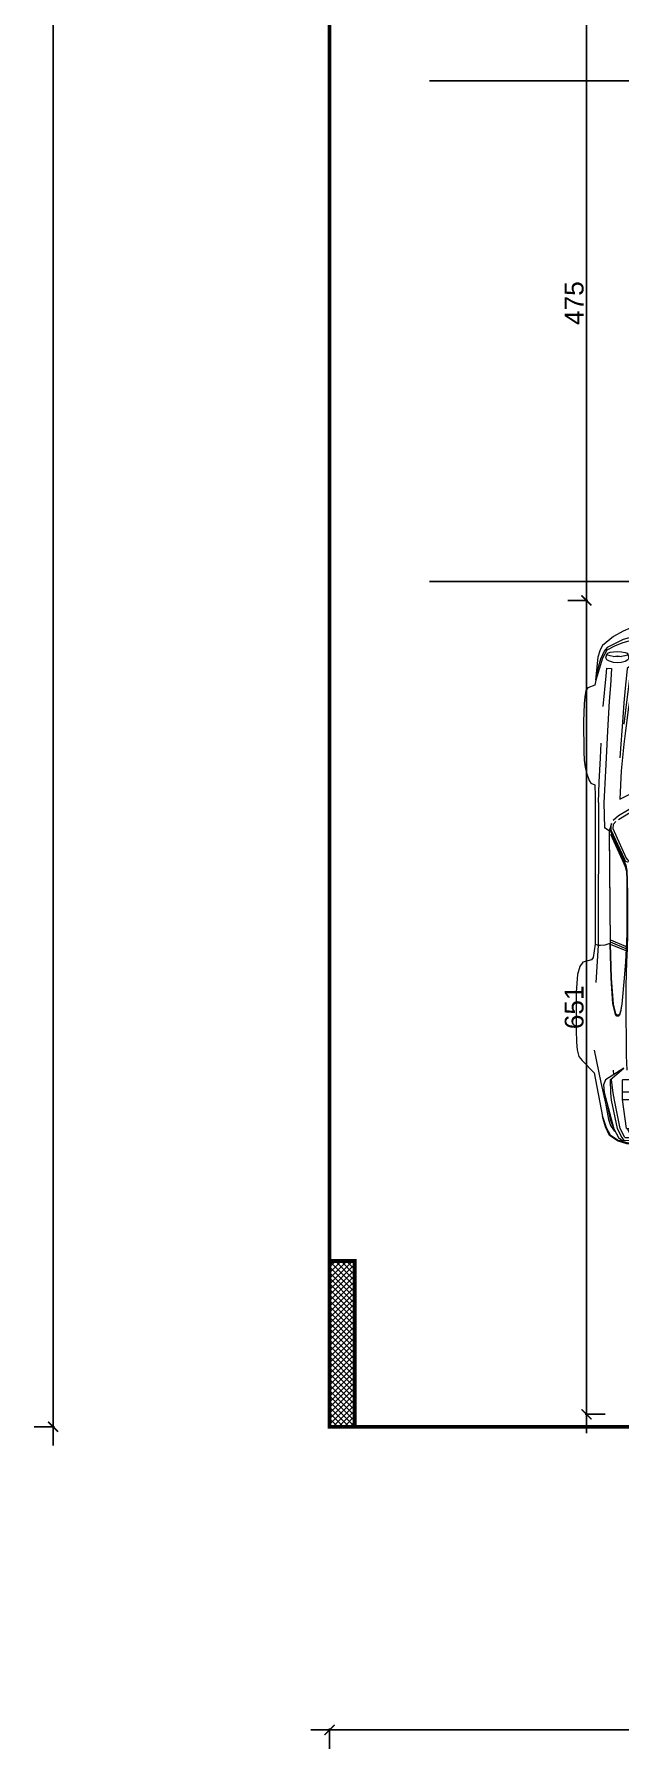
# Model space of a CAD drawing. Extents: x 250879 to 348495, y -51522 to -9360.
# Drawn here: x 316055 to 316523, y -44305 to -42935 of the extents above; entities that cross this region are included whole.
import ezdxf

# ---------------------------------------------------------------- set-up
doc = ezdxf.new("R2010")
doc.units = 0
doc.layers.get('0').update_dxf_attribs({"linetype": 'CONTINUOUS'})
doc.layers.get('DEFPOINTS').update_dxf_attribs({"color": 9, "linetype": 'CONTINUOUS'})
doc.layers.add('AXIS', color=1, linetype='CONTINUOUS')
doc.layers.add('WALL', color=7, linetype='CONTINUOUS')
doc.layers.add('FIGURES', color=153, linetype='CONTINUOUS', lineweight=0)
doc.styles.get("Standard").update_dxf_attribs({"font": 'sanss___.ttf', "height": 15})
doc.dimstyles.new('STANDARD$0', dxfattribs={"dimscale": 0, "dimtxt": 12, "dimasz": 8, "dimexe": 15, "dimexo": 0.0625, "dimgap": 2, "dimtad": 1, "dimdec": 0, "dimzin": 0, "dimdsep": 46, "dimtxsty": 'Standard', "dimblk1": 'ARCHTICK', "dimblk2": 'ARCHTICK', "dimsah": 1, "dimcen": 0.09, "dimdle": 15, "dimclrd": 3, "dimclre": 3, "dimclrt": 3, "dimazin": 0, "dimtfac": 1, "dimtdec": 0, "dimtofl": 0, "dimtmove": 1, "dimatfit": 3, "dimldrblk": 'ARCHTICK', "dimfxl": 1.045499999999997, "dimfxlon": 1, "dimtolj": 1, "dimtzin": 0, "dimarcsym": 0})

# ---------------------------------------------------------------- blocks, each defined once
blk = doc.blocks.new('XREF1$0$02PCAR09')
at = {"color": 0, "linetype": 'ByBlock'}
for p, q in [((-139.3891880423911, 33.77165775941323), (-143.264904074437, 30.04960447753655)), ((-138.1428124021297, 34.83022337169009), (-139.3891880423911, 33.77165775941323)), ((-136.0427548164836, 35.42780073345929), (-138.1428124021297, 34.83022337169009)), ((-133.5670771748684, 35.58146348362851), (-136.0427548164836, 35.42780073345929)), ((-129.8620975318994, 35.70097895598234), (-133.5670771748684, 35.58146348362851)), ((-117.8764030187002, 35.70097895598234), (-129.8620975318994, 35.70097895598234)), ((-112.3274703737005, 35.34243253892082), (-117.8764030187002, 35.70097895598234)), ((-109.8517927320853, 34.5911924269824), (-112.3274703737005, 35.34243253892082)), ((-108.4688279805623, 33.60092137033632), (-109.8517927320853, 34.5911924269824)), ((-107.7346615075316, 30.95450733964419), (-108.4688279805623, 33.60092137033632)), ((-48.84768091490459, 32.52528211915178), (-51.28921127870443, 31.75696836830567)), ((-47.0890961074124, 33.02041764747482), (-48.84768091490459, 32.52528211915178)), ((-44.85244941050485, 33.29359586999788), (-47.0890961074124, 33.02041764747482)), ((-42.25725629653579, 33.4472586201671), (-44.85244941050485, 33.29359586999788)), ((-32.74723942495178, 33.53262681470556), (-42.25725629653579, 33.4472586201671)), ((-27.18123314104443, 33.31066950890558), (-32.74723942495178, 33.53262681470556)), ((-24.96166008304456, 33.13993311982865), (-27.18123314104443, 33.31066950890558)), ((-22.98111796975238, 32.82554285593255), (-24.96166008304456, 33.13993311982865)), ((-22.12743602436781, 32.23503025772103), (-22.98111796975238, 32.82554285593255)), ((-157.0433306729439, 27.42026408575209), (-160.4922057322975, 26.22510936221371)), ((-160.2873220654052, 26.49828758473677), (-157.0433306729439, 27.42026408575209)), ((-143.264904074437, 30.04960447753655), (-157.0433306729439, 27.42026408575209)), ((-146.252790883283, 27.89832597516745), (-152.8090682238364, 26.42999302910601)), ((-147.0381782730368, 27.13001222432135), (-149.3943404422982, 26.87390764070598)), ((-145.4332562157138, 26.51536122364446), (-147.0381782730368, 27.13001222432135)), ((-136.160790045383, 30.06982751551053), (-146.252790883283, 27.89832597516745)), ((-103.175999919178, 28.82030247618276), (-114.7860743764081, 29.58861622702888)), ((-107.0004950345009, 30.42522453350576), (-107.7346615075316, 30.95450733964419)), ((-102.8003798632088, 29.75935261610579), (-107.0004950345009, 30.42522453350576)), ((-103.175999919178, 28.82030247618276), (-102.8003798632088, 29.75935261610579)), ((-58.20403503631938, 28.78615519836739), (-103.175999919178, 28.82030247618277)), ((-103.175999919178, 28.08613600315206), (-103.175999919178, 28.82030247618276)), ((-103.0564844468242, 26.70317125162907), (-103.175999919178, 28.08613600315206)), ((-56.22349292302719, 29.82764717173656), (-102.8003798632088, 29.75935261610579)), ((-58.32355050867321, 27.06171766869058), (-66.10912985058042, 26.89098127961367)), ((-48.19888263641232, 26.6348766959983), (-58.32355050867321, 27.06171766869058)), ((-58.20403503631938, 28.7690815594597), (-51.78434680702748, 28.54712425365972)), ((-52.63802875241204, 29.9471626440904), (-56.22349292302719, 29.82764717173656)), ((-52.15996686299668, 31.22538604060482), (-52.63802875241204, 29.9471626440904)), ((-51.28921127870443, 31.75696836830567), (-52.15996686299668, 31.22538604060482)), ((-51.78434680702748, 28.54712425365972), (-44.1524302152895, 28.13735691987513)), ((-44.1524302152895, 28.13735691987513), (-39.54254771021287, 27.93247325298283)), ((-28.02619871649039, 27.35217620931951), (-18.28586727013732, 26.4470666680137)), ((-21.22253316226019, 29.99838356081347), (-22.12743602436781, 32.23503025772103)), ((-19.65175838275259, 29.65691078265965), (-21.22253316226019, 29.99838356081347)), ((-12.48083004152228, 29.04225978198276), (-19.65175838275259, 29.77642625501349)), ((-12.78815554186073, 27.55685319701363), (-19.65175838275259, 29.65691078265965)), ((-13.04308359194108, 28.1808652507445), (-17.95794463294092, 29.54653034359681)), ((-10.58565307144118, 27.08833317646262), (-13.04308359194108, 28.1808652507445)), ((-10.26125698352244, 26.19096208439833), (-12.78815554186073, 27.55685319701363)), ((-10.1417415111686, 28.29101967004435), (-12.48083004152228, 29.04225978198276)), ((-9.425199770093965, 26.13236761146603), (-10.58565307144118, 27.08833317646262)), ((-8.775850398553306, 27.55685319701363), (-10.1417415111686, 28.29101967004435)), ((-5.941626339876557, 24.09090449875231), (-8.775850398553306, 27.55685319701363)), ((-165.5630764878818, 19.68590566056798), (-164.7947627370357, 22.48598244142934)), ((-164.4191426810665, 22.48598244142934), (-165.1874564319126, 19.68590566056798)), ((-164.7947627370357, 22.48598244142934), (-162.9849570128204, 25.21776466665994)), ((-163.5996080134973, 22.31524605235242), (-164.5898790701434, 21.20545952335249)), ((-162.8142206237435, 24.97873372195226), (-164.4191426810665, 22.48598244142934)), ((-160.8848994271744, 23.80065263732156), (-163.5996080134973, 22.31524605235242)), ((-160.7653839548205, 22.81038158067546), (-163.5996080134973, 21.32497499570633)), ((-163.5996080134973, 20.33470393906024), (-160.7653839548205, 21.82011052402938)), ((-162.9849570128204, 25.21776466665994), (-160.2873220654052, 26.49828758473677)), ((-160.4922057322975, 26.22510936221371), (-162.8142206237435, 24.97873372195226)), ((-161.4995504278513, 23.7323580816908), (-161.7379082183368, 23.33391197800627)), ((-159.7751128981744, 24.91043916632149), (-161.4995504278513, 23.7323580816908)), ((-149.3943404422982, 26.87390764070598), (-160.8848994271744, 23.80065263732156)), ((-151.8529444450057, 24.65433458270612), (-160.7653839548205, 22.81038158067546)), ((-160.7653839548205, 21.82011052402938), (-151.8529444450057, 23.66406352606003)), ((-159.7751128981744, 24.24456724892153), (-160.1662057515703, 23.99287382841922)), ((-157.9140862572361, 25.52509016699837), (-159.7751128981744, 24.91043916632149)), ((-157.9140862572361, 25.01288099976763), (-159.7751128981744, 24.24456724892153)), ((-152.8090682238364, 26.42999302910601), (-157.9140862572361, 25.52509016699837)), ((-153.8334865582979, 25.84948930624451), (-157.9140862572361, 25.01288099976763)), ((-153.4749401412364, 26.27633027893679), (-153.8334865582979, 25.84948930624451)), ((-149.513855914652, 24.91043916632149), (-151.8529444450057, 24.65433458270612)), ((-151.8529444450057, 23.66406352606003), (-149.513855914652, 24.03968358202923)), ((-145.4332562157138, 25.02995463867533), (-149.513855914652, 24.91043916632149)), ((-149.513855914652, 24.03968358202923), (-145.4332562157138, 24.53481911035228)), ((-141.7282765727448, 20.71032399502945), (-145.4332562157138, 26.51536122364446)), ((-145.4332562157138, 25.02995463867533), (-141.7282765727448, 20.72739763393714)), ((-145.4332562157138, 24.53481911035228), (-145.4332562157138, 25.02995463867533)), ((-142.3941484901448, 24.02260994312154), (-143.8454077972985, 23.95431538749078)), ((-125.4229514158997, 22.45183516361395), (-125.3717304991766, 22.96404433084469)), ((-125.0814786377459, 22.11036238546013), (-125.4229514158997, 22.45183516361395)), ((-125.3717304991766, 22.96404433084469), (-124.8595213319459, 23.3396643868139)), ((-125.1497731933766, 22.43476152470626), (-125.132699554469, 22.84452885849085)), ((-124.8936686097613, 22.11036238546013), (-125.1497731933766, 22.43476152470626)), ((-125.132699554469, 22.84452885849085), (-124.688784942869, 23.22014891446006)), ((-124.0058393865613, 21.73474232949092), (-125.0814786377459, 22.11036238546013)), ((-123.8351029974844, 21.73474232949092), (-124.8936686097613, 22.11036238546013)), ((-124.8595213319459, 23.3396643868139), (-121.5813826616692, 24.14319423246711)), ((-124.688784942869, 23.22014891446006), (-121.5984563005769, 24.00660512120558)), ((-121.6155299394846, 21.3761959124294), (-124.0058393865613, 21.73474232949092)), ((-121.6155299394846, 21.3761959124294), (-123.8351029974844, 21.73474232949092)), ((-121.5984563005769, 24.00660512120558), (-113.4372569027005, 24.57003520515939)), ((-121.5813826616692, 24.14319423246711), (-113.4372569027005, 24.68955067751323)), ((-113.4372569027005, 24.68955067751323), (-102.680864390855, 25.08117555539841)), ((-113.4372569027005, 24.57003520515939), (-102.680864390855, 24.96166008304457)), ((-104.9004374488549, 20.0273784387218), (-102.902821696655, 24.96166008304457)), ((-104.2174918925472, 19.99323116090642), (-102.1686552236243, 24.96166008304457)), ((-101.4515623895012, 24.96166008304457), (-103.4662517806088, 19.97615752199873)), ((-102.680864390855, 25.43972197245991), (-103.0564844468242, 26.70317125162907)), ((-67.0994009072265, 25.43972197245991), (-102.680864390855, 25.06410191649071)), ((-102.680864390855, 25.08117555539841), (-102.680864390855, 25.43972197245991)), ((-102.680864390855, 24.94458644413687), (-67.64575735227262, 25.32020650010608)), ((-102.680864390855, 25.06410191649071), (-102.680864390855, 24.94458644413687)), ((-77.44602608528737, 20.65910307830637), (-68.24333471404182, 24.8762918885061)), ((-67.38965276865726, 24.8933655274138), (-76.59234413990282, 20.65910307830637)), ((-76.16550316721053, 20.52251396704484), (-66.86036996251882, 24.77385005505996)), ((-66.39938171201115, 24.24456724892153), (-75.65329399997981, 20.0273784387218)), ((-66.41645535091885, 25.20069102775224), (-67.38965276865726, 24.8933655274138)), ((-67.0994009072265, 25.45679561136761), (-66.10912985058042, 26.89098127961367)), ((-67.0994009072265, 25.54216380590607), (-67.0994009072265, 25.54216380590606)), ((-64.81153329359587, 24.72262913833689), (-67.0994009072265, 25.45679561136761)), ((-66.86036996251882, 24.77385005505996), (-65.78473071133428, 24.80799733287535)), ((-65.13593243284201, 24.15919905438308), (-66.39938171201115, 24.24456724892153)), ((-65.78473071133428, 24.80799733287535), (-64.81153329359587, 24.72262913833689)), ((-64.12858773728823, 23.28844347009083), (-65.13593243284201, 24.15919905438308)), ((-62.40415020761141, 22.48598244142934), (-63.88955679258056, 24.21041997110615)), ((-60.21872442742693, 16.81753432407585), (-63.5993049311498, 22.48598244142934)), ((-58.97234878716549, 16.81753432407585), (-62.40415020761141, 22.48598244142934)), ((-57.12839578513483, 22.11036238546013), (-54.53320267116577, 16.80046068516816)), ((-48.19888263641232, 21.63230049604478), (-57.12839578513483, 22.11036238546013)), ((-44.1524302152895, 26.41291939019832), (-48.19888263641232, 26.6348766959983)), ((-39.78157865492054, 20.84691310629098), (-48.19888263641232, 21.63230049604478)), ((-35.59853712253621, 25.95193113969065), (-44.1524302152895, 26.41291939019832)), ((-39.78157865492054, 21.75181596839861), (-44.11828293747411, 22.11036238546013)), ((-35.59853712253621, 21.46156410696786), (-39.78157865492054, 21.75181596839861)), ((-26.32755119565986, 25.45679561136761), (-35.59853712253621, 25.95193113969065)), ((-21.41034319024481, 25.08117555539841), (-26.32755119565986, 25.45679561136761)), ((-16.03214693432206, 24.72262913833689), (-21.41034319024481, 25.08117555539841)), ((-18.28586727013732, 26.4470666680137), (-15.87848418415283, 26.19096208439833)), ((-15.87848418415283, 26.19096208439833), (-16.03214693432206, 24.72262913833689)), ((-14.22234121010679, 22.91282341412162), (-14.11989937666064, 24.14212541547539)), ((-14.11989937666064, 21.68352141276785), (-14.22234121010679, 22.91282341412162)), ((-14.11989937666064, 24.14212541547539), (-13.76135295959914, 25.40557469464454)), ((-13.76135295959914, 20.43714577250639), (-14.11989937666064, 21.68352141276785)), ((-13.76135295959914, 25.40557469464454), (-13.28329107018378, 26.2592566400291)), ((-13.28329107018378, 26.2592566400291), (-12.6686400695069, 26.54950850145985)), ((-12.6686400695069, 26.54950850145985), (-11.49055898487619, 26.19096208439833)), ((-12.31009365244537, 22.86160249739855), (-12.22472545790693, 24.26164088782923)), ((-12.24179909681461, 21.56400594041401), (-12.31009365244537, 22.86160249739855)), ((-12.03691542992231, 22.86160249739855), (-12.24179909681461, 21.56400594041401)), ((-12.0710627077377, 20.57373488376792), (-12.24179909681461, 21.58107957932171)), ((-12.22472545790693, 24.26164088782923), (-12.0710627077377, 25.21776466665994)), ((-12.22472545790693, 24.26164088782923), (-12.03691542992231, 22.86160249739855)), ((-12.0710627077377, 25.21776466665994), (-11.81495812412233, 25.93485750078296)), ((-11.81495812412233, 25.93485750078296), (-11.49055898487619, 26.19096208439833)), ((-11.49055898487619, 26.19096208439833), (-11.18323348453777, 25.93485750078296)), ((-11.18323348453777, 25.93485750078296), (-10.92712890092239, 25.21776466665994)), ((-10.92712890092239, 25.21776466665994), (-10.7393188729378, 24.1250517765677)), ((-10.7393188729378, 21.58107957932171), (-10.92712890092239, 20.50544032813715)), ((-10.7393188729378, 24.1250517765677), (-10.68809795621472, 22.86160249739855)), ((-10.68809795621472, 22.86160249739855), (-10.7393188729378, 21.58107957932171)), ((-8.895365870907138, 23.62991624824465), (-10.26125698352244, 26.19096208439833)), ((-6.899507290691269, 21.07940676791251), (-9.425199770093965, 26.13236761146603)), ((-7.905094814261051, 21.15423860662943), (-8.895365870907138, 23.62991624824465)), ((-4.268409726922805, 21.13716496772174), (-5.941626339876557, 24.09090449875231)), ((-166.211874766374, 14.44429851590677), (-165.5630764878818, 19.68590566056798)), ((-165.1874564319126, 19.68590566056798), (-165.8021074325894, 14.81991857187598)), ((-163.5996080134973, 21.32497499570633), (-164.5898790701434, 20.71032399502945)), ((-164.5898790701434, -21.20545952335249), (-164.5898790701434, 21.20545952335249)), ((-163.5996080134973, 20.33470393906024), (-163.5996080134973, -20.33470393906024)), ((-163.5996080134973, 18.04683632542962), (-160.8848994271744, 19.53224291039876)), ((-160.7653839548205, 19.8224947718295), (-151.613913500298, 21.06887041209096)), ((-160.7653839548205, 19.8224947718295), (-160.7653839548205, -19.8224947718295)), ((-151.613913500298, 21.06887041209096), (-151.613913500298, -21.06887041209096)), ((-151.613913500298, 21.06887041209096), (-145.4332562157138, 21.06887041209096)), ((-149.2577513310366, 21.06887041209096), (-149.2577513310366, -21.1883858844448)), ((-145.4332562157138, -21.06887041209096), (-145.4332562157138, 21.06887041209096)), ((-137.7671923461605, 19.95908388309104), (-142.3941484901448, 19.75420021619874)), ((-138.1428124021297, 17.05656526878352), (-142.3770748512371, 17.26144893567582)), ((-141.7282765727448, 17.26144893567582), (-141.7282765727448, -17.15578437787134)), ((-138.569653374822, 15.89555782306053), (-138.1428124021297, 17.05656526878352)), ((-137.5110877625451, 16.57850337936818), (-137.903781457422, 15.89555782306053)), ((-132.3377751735147, 20.0273784387218), (-137.7671923461605, 19.95908388309104)), ((-136.9818049564067, 17.00534435206045), (-137.5110877625451, 16.57850337936818)), ((-137.4769404847297, 15.77604235070669), (-137.0842467898528, 16.44191426810665)), ((-137.0842467898528, 16.44191426810665), (-136.5549639837144, 16.78365285606781)), ((-128.5474273360072, 17.51755351929119), (-136.9818049564067, 17.00534435206045)), ((-136.5549639837144, 16.78365285606781), (-115.9470818221311, 17.82487901962963)), ((-126.0376024165766, 20.09567299435257), (-132.3377751735147, 20.0273784387218)), ((-115.7592717941465, 17.94439449198347), (-128.5474273360072, 17.51755351929119)), ((-115.7763454330542, 20.11274663326025), (-126.0376024165766, 20.09567299435257)), ((-118.217875796854, 21.03472313427558), (-121.6155299394846, 21.3761959124294)), ((-112.190881262439, 20.50544032813715), (-118.217875796854, 21.03472313427558)), ((-115.9470818221311, 17.82487901962963), (-113.7275087641312, 17.36389076912197)), ((-108.3663861471162, 19.86853066330364), (-115.7763454330542, 20.11274663326025)), ((-113.5567723750543, 17.48340624147581), (-115.7592717941465, 17.94439449198347)), ((-113.7275087641312, 17.36389076912197), (-113.351888708162, 15.9467787397836)), ((-113.1982259579928, 16.06629421213744), (-113.5567723750543, 17.48340624147581)), ((-108.3663861471162, 20.23226210561409), (-112.190881262439, 20.50544032813715)), ((-104.2174918925472, 19.99323116090642), (-108.3663861471162, 20.23226210561409)), ((-104.2687128092703, 19.72996011643232), (-108.3663861471162, 19.86853066330364)), ((-99.5563884707475, 19.65175838275259), (-104.2687128092703, 19.72996011643232)), ((-99.52224119293213, 19.83956841073719), (-104.2174918925472, 19.99323116090642)), ((-87.1097057070406, 19.64458221481232), (-99.5563884707475, 19.65175838275259)), ((-87.1097057070406, 19.87371568855257), (-99.52224119293213, 19.83956841073719)), ((-82.8583696190255, 19.87371568855257), (-87.1097057070406, 19.87371568855257)), ((-82.8583696190255, 19.71654903557417), (-87.1097057070406, 19.64458221481232)), ((-79.66559914328724, 19.97615752199873), (-82.8583696190255, 19.87371568855257)), ((-79.62576860625475, 19.86461680765525), (-82.8583696190255, 19.71654903557417)), ((-79.66559914328724, 19.95908388309104), (-78.7436226422719, 20.19811482779871)), ((-77.88994069688735, 20.19811482779871), (-79.62576860625475, 19.86461680765525)), ((-78.7436226422719, 20.19811482779871), (-77.44602608528737, 20.65910307830637)), ((-77.20699514057969, 20.43714577250639), (-77.88994069688735, 20.19811482779871)), ((-76.59234413990282, 20.65910307830637), (-77.20699514057969, 20.43714577250639)), ((-76.95089055696434, 19.51516927149106), (-76.71185961225665, 20.24933574452178)), ((-76.72893325116435, 18.37123546467575), (-76.95089055696434, 19.51516927149106)), ((-76.42160775082591, 16.81753432407585), (-76.72893325116435, 18.37123546467575)), ((-76.71185961225665, 20.24933574452178), (-76.16550316721053, 20.52251396704484)), ((-76.21672408393361, 19.68590566056798), (-76.43868138973359, 19.241991048968)), ((-76.43868138973359, 19.241991048968), (-76.14842952830286, 18.21757271450653)), ((-76.09720861157977, 14.06867845993756), (-76.42160775082591, 16.81753432407585)), ((-75.65329399997981, 20.0273784387218), (-76.21672408393361, 19.68590566056798)), ((-76.14842952830286, 18.21757271450653), (-75.92647222250287, 16.81753432407585)), ((-75.92647222250287, 16.81753432407585), (-75.72158855561057, 13.98331026539911)), ((-60.21872442742693, 16.81753432407585), (-60.21872442742693, 16.81753432407585)), ((-57.99915136942708, 10.14174151116859), (-60.21872442742693, 16.81753432407585)), ((-56.75277572916563, 10.14174151116859), (-58.97234878716549, 16.81753432407585)), ((-54.53320267116577, 16.80046068516816), (-52.55266055787358, 10.14174151116859)), ((-35.59853712253621, 20.36885121687563), (-39.78157865492054, 20.84691310629098)), ((-31.38134831233648, 21.20545952335249), (-35.59853712253621, 21.46156410696786)), ((-28.20565147550591, 19.37858016022954), (-35.59853712253621, 20.36885121687563)), ((-33.48140589798248, 20.69325035612176), (-27.45441136356749, 19.99323116090642)), ((-26.78853944616754, 20.88106038410637), (-31.38134831233648, 21.20545952335249)), ((-24.62018730489074, 18.78100279846034), (-28.20565147550591, 19.37858016022954)), ((-27.45441136356749, 19.99323116090642), (-23.35673802572159, 19.49809563258338)), ((-22.1957305799986, 20.45421941141409), (-26.78853944616754, 20.88106038410637)), ((-17.00534435206046, 17.60292171382965), (-24.62018730489074, 18.78100279846034)), ((-23.35673802572159, 19.49809563258338), (-19.12247557661418, 18.96881282644495)), ((-18.20049907559885, 20.06152571653719), (-22.1957305799986, 20.45421941141409)), ((-19.12247557661418, 18.96881282644495), (-14.88821312750674, 18.50782457593728)), ((-15.99799965650669, 19.87371568855258), (-18.20049907559885, 20.06152571653719)), ((-13.94916298758373, 17.1077861855066), (-17.00534435206046, 17.60292171382965)), ((-14.88821312750674, 18.50782457593728), (-15.99799965650669, 19.87371568855258)), ((-6.556277340553434, 16.32239879575281), (-13.94916298758373, 17.1077861855066)), ((-13.28329107018378, 19.6517583827526), (-13.76135295959914, 20.43714577250639)), ((-12.6686400695069, 19.32735924350646), (-13.28329107018378, 19.6517583827526)), ((-11.49055898487619, 19.60053746602952), (-12.6686400695069, 19.32735924350646)), ((-11.81495812412233, 19.83956841073719), (-12.0710627077377, 20.57373488376792)), ((-11.49055898487619, 19.60053746602952), (-11.81495812412233, 19.83956841073719)), ((-11.18323348453777, 19.80542113292181), (-11.49055898487619, 19.60053746602952)), ((-10.92712890092239, 20.50544032813715), (-11.18323348453777, 19.80542113292181)), ((-6.556277340553434, 16.32239879575281), (-7.905094814261051, 21.15423860662943)), ((-5.566006283907346, 16.32239879575281), (-6.899507290691269, 21.07940676791251)), ((-5.258680783568892, 11.13201256781468), (-6.556277340553434, 16.32239879575281)), ((-4.268409726922805, 11.13201256781468), (-5.566006283907346, 16.32239879575281)), ((-2.168352141276795, 16.30532515684511), (-4.268409726922805, 21.13716496772174)), ((-0.8707555842922545, 11.13201256781468), (-2.168352141276795, 16.30532515684511)), ((-166.5704211834355, 0.01707363890769309), (-166.3484638776355, 11.21738076235313)), ((-166.3484638776355, 11.21738076235313), (-166.211874766374, 14.44429851590677)), ((-165.938696543851, 11.59300081832234), (-166.0752856551125, -3.774758283725532e-15)), ((-165.8021074325894, 14.81991857187598), (-165.938696543851, 11.59300081832234)), ((-138.6550215693604, 3.774758283725532e-15), (-138.569653374822, 15.89555782306053)), ((-137.903781457422, 15.89555782306053), (-138.0403705686835, 8.28071487023023)), ((-137.5623086792682, 8.161199397876398), (-137.4769404847297, 15.77604235070669)), ((-113.4031096248851, -0.01707363890769309), (-113.1982259579928, 16.06629421213744)), ((-113.351888708162, 15.9467787397836), (-113.4031096248851, 0.01707363890769309)), ((-76.09720861157977, 14.06867845993756), (-75.73866219451826, 7.153854702322628)), ((-75.72158855561057, 13.98331026539911), (-75.4313366941798, 7.153854702322628)), ((-4.695250699615091, 6.19773092349192), (-5.258680783568892, 11.13201256781468)), ((-3.704979642969004, 6.19773092349192), (-4.268409726922805, 11.13201256781468)), ((-0.3073255003384538, 6.180657284584224), (-0.8707555842922545, 11.13201256781468)), ((-138.0403705686835, 8.28071487023023), (-138.0403705686835, 3.774758283725532e-15)), ((-137.5623086792682, -3.774758283725532e-15), (-137.5623086792682, 8.161199397876398)), ((-75.73866219451826, 7.153854702322628), (-75.77280947233363, 3.774758283725532e-15)), ((-75.4313366941798, 7.153854702322628), (-75.39718941636443, 3.774758283725532e-15)), ((-57.12839578513483, 6.180657284584224), (-57.99915136942708, 10.14174151116859)), ((-56.88936484042716, 3.774758283725532e-15), (-57.12839578513483, 6.180657284584224)), ((-55.89909378378107, 6.180657284584224), (-56.75277572916563, 10.14174151116859)), ((-55.64298920016569, 3.774758283725532e-15), (-55.89909378378107, 6.180657284584224)), ((-52.55266055787358, 10.14174151116859), (-44.11828293747411, 10.09052059444551)), ((-52.55266055787358, 10.14174151116859), (-51.920935918289, 6.180657284584224)), ((-51.920935918289, 6.180657284584224), (-51.68190497358133, 3.774758283725532e-15)), ((-44.11828293747411, 10.09052059444551), (-35.59853712253621, 10.09052059444551)), ((-4.387925199276668, 3.774758283725532e-15), (-4.695250699615091, 6.19773092349192)), ((-3.39765414263055, 3.774758283725532e-15), (-3.704979642969004, 6.19773092349192)), ((0, 3.774758283725532e-15), (-0.3073255003384538, 6.180657284584224)), ((-165.938696543851, -11.59300081832234), (-166.0752856551125, 7.549516567451064e-15)), ((-138.6550215693604, 0), (-138.569653374822, -15.89555782306052)), ((-138.0403705686835, -8.28071487023023), (-138.0403705686835, 0)), ((-137.5623086792682, 7.549516567451064e-15), (-137.5623086792682, -8.161199397876398)), ((-113.4031096248851, 0.01707363890769686), (-113.1982259579928, -16.06629421213744)), ((-75.73866219451826, -7.153854702322621), (-75.77280947233363, 0)), ((-75.4313366941798, -7.153854702322621), (-75.39718941636443, 0)), ((-56.88936484042716, 0), (-57.12839578513483, -6.180657284584223)), ((-55.64298920016569, 0), (-55.89909378378107, -6.180657284584223)), ((-51.920935918289, -6.180657284584223), (-51.68190497358133, 0)), ((-4.387925199276668, 0), (-4.695250699615091, -6.19773092349192)), ((-3.39765414263055, 0), (-3.704979642969004, -6.19773092349192)), ((0, 0), (-0.3073255003384538, -6.180657284584223)), ((-166.5704211834355, -0.01707363890768931), (-166.3484638776355, -11.21738076235313)), ((-113.351888708162, -15.9467787397836), (-113.4031096248851, -0.01707363890768931)), ((-137.903781457422, -15.89555782306052), (-138.0403705686835, -8.28071487023023)), ((-137.5623086792682, -8.161199397876398), (-137.4769404847297, -15.77604235070669)), ((-76.09720861157977, -14.06867845993756), (-75.73866219451826, -7.153854702322621)), ((-75.72158855561057, -13.9833102653991), (-75.4313366941798, -7.153854702322621)), ((-57.99915136942708, -10.14174151116859), (-60.21872442742693, -16.81753432407585)), ((-56.75277572916563, -10.14174151116859), (-58.97234878716549, -16.81753432407585)), ((-57.12839578513483, -6.180657284584223), (-57.99915136942708, -10.14174151116859)), ((-55.89909378378107, -6.180657284584223), (-56.75277572916563, -10.14174151116859)), ((-54.53320267116577, -16.80046068516816), (-52.55266055787358, -10.14174151116859)), ((-52.55266055787358, -10.14174151116859), (-51.920935918289, -6.180657284584223)), ((-52.55266055787358, -10.14174151116859), (-44.11828293747411, -10.09052059444551)), ((-44.11828293747411, -10.09052059444551), (-35.59853712253621, -10.09052059444551)), ((-4.695250699615091, -6.19773092349192), (-5.258680783568892, -11.13201256781468)), ((-3.704979642969004, -6.19773092349192), (-4.268409726922805, -11.13201256781468)), ((-0.3073255003384538, -6.180657284584223), (-0.8707555842922545, -11.13201256781468)), ((-166.3484638776355, -11.21738076235313), (-166.211874766374, -14.44429851590677)), ((-166.211874766374, -14.44429851590677), (-165.5630764878818, -19.68590566056798)), ((-165.8021074325894, -14.81991857187597), (-165.938696543851, -11.59300081832234)), ((-165.1874564319126, -19.68590566056798), (-165.8021074325894, -14.81991857187597)), ((-138.569653374822, -15.89555782306052), (-138.1428124021297, -17.05656526878352)), ((-137.5110877625451, -16.57850337936818), (-137.903781457422, -15.89555782306052)), ((-137.4769404847297, -15.77604235070669), (-137.0842467898528, -16.44191426810665)), ((-113.7275087641312, -17.36389076912197), (-113.351888708162, -15.9467787397836)), ((-113.1982259579928, -16.06629421213744), (-113.5567723750543, -17.48340624147581)), ((-76.09720861157977, -14.06867845993756), (-76.42160775082591, -16.81753432407585)), ((-75.92647222250287, -16.81753432407585), (-75.72158855561057, -13.9833102653991)), ((-5.258680783568892, -11.13201256781468), (-6.556277340553434, -16.32239879575281)), ((-4.268409726922805, -11.13201256781468), (-5.566006283907346, -16.32239879575281)), ((-0.8707555842922545, -11.13201256781468), (-2.168352141276795, -16.30532515684511)), ((-165.5630764878818, -19.68590566056798), (-164.7947627370357, -22.48598244142934)), ((-164.4191426810665, -22.48598244142934), (-165.1874564319126, -19.68590566056798)), ((-163.5996080134973, -21.32497499570633), (-164.5898790701434, -20.71032399502945)), ((-163.5996080134973, -22.31524605235242), (-164.5898790701434, -21.20545952335249)), ((-163.5996080134973, -18.04683632542962), (-160.8848994271744, -19.53224291039876)), ((-163.5996080134973, -20.33470393906024), (-160.7653839548205, -21.82011052402938)), ((-160.7653839548205, -22.81038158067546), (-163.5996080134973, -21.32497499570633)), ((-160.7653839548205, -19.8224947718295), (-151.613913500298, -21.06887041209096)), ((-151.613913500298, -21.06887041209096), (-145.4332562157138, -21.06887041209096)), ((-141.7282765727448, -20.71032399502945), (-145.4332562157138, -26.51536122364446)), ((-145.4332562157138, -25.02995463867533), (-141.7282765727448, -20.72739763393714)), ((-137.7671923461605, -19.95908388309104), (-142.3941484901448, -19.75420021619874)), ((-138.1428124021297, -17.05656526878352), (-142.3770748512371, -17.26144893567582)), ((-132.3377751735147, -20.0273784387218), (-137.7671923461605, -19.95908388309104)), ((-136.9818049564067, -17.00534435206045), (-137.5110877625451, -16.57850337936818)), ((-137.0842467898528, -16.44191426810665), (-136.5549639837144, -16.78365285606781)), ((-128.5474273360072, -17.51755351929119), (-136.9818049564067, -17.00534435206045)), ((-136.5549639837144, -16.78365285606781), (-115.9470818221311, -17.82487901962963)), ((-126.0376024165766, -20.09567299435257), (-132.3377751735147, -20.0273784387218)), ((-115.7592717941465, -17.94439449198347), (-128.5474273360072, -17.51755351929119)), ((-115.7763454330542, -20.11274663326025), (-126.0376024165766, -20.09567299435257)), ((-121.6155299394846, -21.3761959124294), (-124.0058393865613, -21.73474232949092)), ((-121.6155299394846, -21.3761959124294), (-123.8351029974844, -21.73474232949092)), ((-118.217875796854, -21.03472313427558), (-121.6155299394846, -21.3761959124294)), ((-112.190881262439, -20.50544032813715), (-118.217875796854, -21.03472313427558)), ((-115.9470818221311, -17.82487901962963), (-113.7275087641312, -17.36389076912197)), ((-108.3663861471162, -19.86853066330364), (-115.7763454330542, -20.11274663326025)), ((-113.5567723750543, -17.48340624147581), (-115.7592717941465, -17.94439449198347)), ((-108.3663861471162, -20.23226210561409), (-112.190881262439, -20.50544032813715)), ((-104.2687128092703, -19.72996011643232), (-108.3663861471162, -19.86853066330364)), ((-104.2174918925472, -19.99323116090642), (-108.3663861471162, -20.23226210561409)), ((-104.9004374488549, -20.0273784387218), (-102.902821696655, -24.96166008304457)), ((-99.5563884707475, -19.65175838275259), (-104.2687128092703, -19.72996011643232)), ((-99.52224119293213, -19.83956841073719), (-104.2174918925472, -19.99323116090642)), ((-104.2174918925472, -19.99323116090642), (-102.1686552236243, -24.96166008304457)), ((-101.4515623895012, -24.96166008304457), (-103.4662517806088, -19.97615752199873)), ((-87.1097057070406, -19.64458221481232), (-99.5563884707475, -19.65175838275259)), ((-87.1097057070406, -19.87371568855257), (-99.52224119293213, -19.83956841073719)), ((-82.8583696190255, -19.71654903557417), (-87.1097057070406, -19.64458221481232)), ((-82.8583696190255, -19.87371568855257), (-87.1097057070406, -19.87371568855257)), ((-79.62576860625475, -19.86461680765525), (-82.8583696190255, -19.71654903557417)), ((-79.66559914328724, -19.97615752199873), (-82.8583696190255, -19.87371568855257)), ((-79.66559914328724, -19.95908388309104), (-78.7436226422719, -20.19811482779871)), ((-77.88994069688735, -20.19811482779871), (-79.62576860625475, -19.86461680765525)), ((-78.7436226422719, -20.19811482779871), (-77.44602608528737, -20.65910307830637)), ((-77.20699514057969, -20.43714577250639), (-77.88994069688735, -20.19811482779871)), ((-77.44602608528737, -20.65910307830637), (-68.24333471404182, -24.8762918885061)), ((-76.59234413990282, -20.65910307830637), (-77.20699514057969, -20.43714577250639)), ((-76.72893325116435, -18.37123546467575), (-76.95089055696434, -19.51516927149106)), ((-76.95089055696434, -19.51516927149106), (-76.71185961225665, -20.24933574452178)), ((-76.42160775082591, -16.81753432407585), (-76.72893325116435, -18.37123546467575)), ((-76.71185961225665, -20.24933574452178), (-76.16550316721053, -20.52251396704484)), ((-67.38965276865726, -24.8933655274138), (-76.59234413990282, -20.65910307830637)), ((-76.43868138973359, -19.241991048968), (-76.14842952830286, -18.21757271450653)), ((-76.21672408393361, -19.68590566056798), (-76.43868138973359, -19.241991048968)), ((-75.65329399997981, -20.0273784387218), (-76.21672408393361, -19.68590566056798)), ((-76.16550316721053, -20.52251396704484), (-66.86036996251882, -24.77385005505996)), ((-76.14842952830286, -18.21757271450653), (-75.92647222250287, -16.81753432407585)), ((-66.39938171201115, -24.24456724892153), (-75.65329399997981, -20.0273784387218)), ((-60.21872442742693, -16.81753432407585), (-63.5993049311498, -22.48598244142934)), ((-58.97234878716549, -16.81753432407585), (-62.40415020761141, -22.48598244142934)), ((-60.21872442742693, -16.81753432407585), (-60.21872442742693, -16.81753432407585)), ((-57.12839578513483, -22.11036238546013), (-54.53320267116577, -16.80046068516816)), ((-39.78157865492054, -20.84691310629098), (-48.19888263641232, -21.63230049604478)), ((-35.59853712253621, -20.36885121687563), (-39.78157865492054, -20.84691310629098)), ((-35.59853712253621, -21.46156410696786), (-39.78157865492054, -21.75181596839861)), ((-28.20565147550591, -19.37858016022954), (-35.59853712253621, -20.36885121687563)), ((-31.38134831233648, -21.20545952335249), (-35.59853712253621, -21.46156410696786)), ((-33.48140589798248, -20.69325035612176), (-27.45441136356749, -19.99323116090642)), ((-26.78853944616754, -20.88106038410637), (-31.38134831233648, -21.20545952335249)), ((-24.62018730489074, -18.78100279846034), (-28.20565147550591, -19.37858016022954)), ((-27.45441136356749, -19.99323116090642), (-23.35673802572159, -19.49809563258338)), ((-22.1957305799986, -20.45421941141409), (-26.78853944616754, -20.88106038410637)), ((-17.00534435206046, -17.60292171382965), (-24.62018730489074, -18.78100279846034)), ((-23.35673802572159, -19.49809563258338), (-19.12247557661418, -18.96881282644495)), ((-18.20049907559885, -20.06152571653719), (-22.1957305799986, -20.45421941141409)), ((-19.12247557661418, -18.96881282644495), (-14.88821312750674, -18.50782457593728)), ((-15.99799965650669, -19.87371568855258), (-18.20049907559885, -20.06152571653719)), ((-13.94916298758373, -17.1077861855066), (-17.00534435206046, -17.60292171382965)), ((-14.88821312750674, -18.50782457593728), (-15.99799965650669, -19.87371568855258)), ((-13.76135295959914, -20.43714577250639), (-14.11989937666064, -21.68352141276785)), ((-6.556277340553434, -16.32239879575281), (-13.94916298758373, -17.1077861855066)), ((-13.28329107018378, -19.6517583827526), (-13.76135295959914, -20.43714577250639)), ((-12.6686400695069, -19.32735924350646), (-13.28329107018378, -19.6517583827526)), ((-11.49055898487619, -19.60053746602952), (-12.6686400695069, -19.32735924350646)), ((-12.24179909681461, -21.56400594041401), (-12.31009365244537, -22.86160249739855)), ((-12.0710627077377, -20.57373488376792), (-12.24179909681461, -21.58107957932171)), ((-12.03691542992231, -22.86160249739855), (-12.24179909681461, -21.56400594041401)), ((-11.81495812412233, -19.83956841073719), (-12.0710627077377, -20.57373488376792)), ((-11.49055898487619, -19.60053746602952), (-11.81495812412233, -19.83956841073719)), ((-11.18323348453777, -19.80542113292181), (-11.49055898487619, -19.60053746602952)), ((-10.92712890092239, -20.50544032813715), (-11.18323348453777, -19.80542113292181)), ((-10.7393188729378, -21.58107957932171), (-10.92712890092239, -20.50544032813715)), ((-6.899507290691269, -21.07940676791251), (-9.425199770093965, -26.13236761146603)), ((-7.905094814261051, -21.15423860662943), (-8.895365870907138, -23.62991624824465)), ((-6.556277340553434, -16.32239879575281), (-7.905094814261051, -21.15423860662943)), ((-5.566006283907346, -16.32239879575281), (-6.899507290691269, -21.07940676791251)), ((-4.268409726922805, -21.13716496772174), (-5.941626339876557, -24.09090449875231)), ((-2.168352141276795, -16.30532515684511), (-4.268409726922805, -21.13716496772174)), ((-164.7947627370357, -22.48598244142934), (-162.9849570128204, -25.21776466665994)), ((-162.8142206237435, -24.97873372195226), (-164.4191426810665, -22.48598244142934)), ((-160.8848994271744, -23.80065263732156), (-163.5996080134973, -22.31524605235242)), ((-162.9849570128204, -25.21776466665994), (-160.2873220654052, -26.49828758473677)), ((-160.4922057322975, -26.22510936221371), (-162.8142206237435, -24.97873372195226)), ((-161.4995504278513, -23.7323580816908), (-161.7379082183368, -23.33391197800627)), ((-159.7751128981744, -24.91043916632149), (-161.4995504278513, -23.7323580816908)), ((-149.3943404422982, -26.87390764070598), (-160.8848994271744, -23.80065263732156)), ((-160.7653839548205, -21.82011052402938), (-151.8529444450057, -23.66406352606003)), ((-151.8529444450057, -24.65433458270612), (-160.7653839548205, -22.81038158067546)), ((-157.0433306729439, -27.42026408575209), (-160.4922057322975, -26.22510936221371)), ((-160.2873220654052, -26.49828758473677), (-157.0433306729439, -27.42026408575209)), ((-159.7751128981744, -24.24456724892153), (-160.1662057515703, -23.99287382841922)), ((-157.9140862572361, -25.01288099976763), (-159.7751128981744, -24.24456724892153)), ((-157.9140862572361, -25.52509016699837), (-159.7751128981744, -24.91043916632149)), ((-153.8334865582979, -25.84948930624451), (-157.9140862572361, -25.01288099976763)), ((-152.8090682238364, -26.42999302910601), (-157.9140862572361, -25.52509016699837)), ((-153.4749401412364, -26.27633027893679), (-153.8334865582979, -25.84948930624451)), ((-146.252790883283, -27.89832597516745), (-152.8090682238364, -26.42999302910601)), ((-151.8529444450057, -23.66406352606003), (-149.513855914652, -24.03968358202923)), ((-149.513855914652, -24.91043916632149), (-151.8529444450057, -24.65433458270612)), ((-149.513855914652, -24.03968358202923), (-145.4332562157138, -24.53481911035228)), ((-145.4332562157138, -25.02995463867533), (-149.513855914652, -24.91043916632149)), ((-147.0381782730368, -27.13001222432135), (-149.3943404422982, -26.87390764070598)), ((-145.4332562157138, -26.51536122364446), (-147.0381782730368, -27.13001222432135)), ((-145.4332562157138, -24.53481911035228), (-145.4332562157138, -25.02995463867533)), ((-142.3941484901448, -24.02260994312154), (-143.8454077972985, -23.95431538749078)), ((-125.0814786377459, -22.11036238546013), (-125.4229514158997, -22.45183516361395)), ((-125.4229514158997, -22.45183516361395), (-125.3717304991766, -22.96404433084469)), ((-125.3717304991766, -22.96404433084469), (-124.8595213319459, -23.3396643868139)), ((-124.8936686097613, -22.11036238546013), (-125.1497731933766, -22.43476152470626)), ((-125.1497731933766, -22.43476152470626), (-125.132699554469, -22.84452885849085)), ((-125.132699554469, -22.84452885849085), (-124.688784942869, -23.22014891446006)), ((-124.0058393865613, -21.73474232949092), (-125.0814786377459, -22.11036238546013)), ((-123.8351029974844, -21.73474232949092), (-124.8936686097613, -22.11036238546013)), ((-124.8595213319459, -23.3396643868139), (-121.5813826616692, -24.14319423246711)), ((-124.688784942869, -23.22014891446006), (-121.5984563005769, -24.00660512120558)), ((-121.5984563005769, -24.00660512120558), (-113.4372569027005, -24.57003520515939)), ((-121.5813826616692, -24.14319423246711), (-113.4372569027005, -24.68955067751323)), ((-113.4372569027005, -24.57003520515939), (-102.680864390855, -24.96166008304457)), ((-113.4372569027005, -24.68955067751323), (-102.680864390855, -25.08117555539841)), ((-103.0564844468242, -26.70317125162907), (-103.175999919178, -28.08613600315206)), ((-102.680864390855, -25.43972197245991), (-103.0564844468242, -26.70317125162907)), ((-102.680864390855, -25.06410191649071), (-102.680864390855, -24.94458644413687)), ((-102.680864390855, -24.94458644413687), (-67.64575735227262, -25.32020650010608)), ((-67.0994009072265, -25.43972197245991), (-102.680864390855, -25.06410191649071)), ((-102.680864390855, -25.08117555539841), (-102.680864390855, -25.43972197245991)), ((-66.41645535091885, -25.20069102775224), (-67.38965276865726, -24.8933655274138)), ((-64.81153329359587, -24.72262913833689), (-67.0994009072265, -25.45679561136761)), ((-67.0994009072265, -25.45679561136761), (-66.10912985058042, -26.89098127961367)), ((-67.0994009072265, -25.54216380590607), (-67.0994009072265, -25.54216380590606)), ((-66.86036996251882, -24.77385005505996), (-65.78473071133428, -24.80799733287535)), ((-65.13593243284201, -24.15919905438308), (-66.39938171201115, -24.24456724892153)), ((-58.32355050867321, -27.06171766869058), (-66.10912985058042, -26.89098127961367)), ((-65.78473071133428, -24.80799733287535), (-64.81153329359587, -24.72262913833689)), ((-64.12858773728823, -23.28844347009083), (-65.13593243284201, -24.15919905438308)), ((-62.40415020761141, -22.48598244142934), (-63.88955679258056, -24.21041997110615)), ((-48.19888263641232, -26.6348766959983), (-58.32355050867321, -27.06171766869058)), ((-48.19888263641232, -21.63230049604478), (-57.12839578513483, -22.11036238546013)), ((-44.1524302152895, -26.41291939019832), (-48.19888263641232, -26.6348766959983)), ((-35.59853712253621, -25.95193113969065), (-44.1524302152895, -26.41291939019832)), ((-39.78157865492054, -21.75181596839861), (-44.11828293747411, -22.11036238546013)), ((-26.32755119565986, -25.45679561136761), (-35.59853712253621, -25.95193113969065)), ((-28.02619871649039, -27.35217620931951), (-18.28586727013732, -26.4470666680137)), ((-21.41034319024481, -25.08117555539841), (-26.32755119565986, -25.45679561136761)), ((-16.03214693432206, -24.72262913833689), (-21.41034319024481, -25.08117555539841)), ((-18.28586727013732, -26.4470666680137), (-15.87848418415283, -26.19096208439833)), ((-15.87848418415283, -26.19096208439833), (-16.03214693432206, -24.72262913833689)), ((-14.11989937666064, -21.68352141276785), (-14.22234121010679, -22.91282341412162)), ((-14.22234121010679, -22.91282341412162), (-14.11989937666064, -24.14212541547539)), ((-14.11989937666064, -24.14212541547539), (-13.76135295959914, -25.40557469464454)), ((-13.76135295959914, -25.40557469464454), (-13.28329107018378, -26.2592566400291)), ((-13.28329107018378, -26.2592566400291), (-12.6686400695069, -26.54950850145985)), ((-10.26125698352244, -26.19096208439833), (-12.78815554186073, -27.55685319701363)), ((-12.6686400695069, -26.54950850145985), (-11.49055898487619, -26.19096208439833)), ((-12.31009365244537, -22.86160249739855), (-12.22472545790693, -24.26164088782923)), ((-12.22472545790693, -24.26164088782923), (-12.03691542992231, -22.86160249739855)), ((-12.22472545790693, -24.26164088782923), (-12.0710627077377, -25.21776466665994)), ((-12.0710627077377, -25.21776466665994), (-11.81495812412233, -25.93485750078296)), ((-11.81495812412233, -25.93485750078296), (-11.49055898487619, -26.19096208439833)), ((-11.49055898487619, -26.19096208439833), (-11.18323348453777, -25.93485750078296)), ((-11.18323348453777, -25.93485750078296), (-10.92712890092239, -25.21776466665994)), ((-10.92712890092239, -25.21776466665994), (-10.7393188729378, -24.1250517765677)), ((-10.68809795621472, -22.86160249739855), (-10.7393188729378, -21.58107957932171)), ((-10.7393188729378, -24.1250517765677), (-10.68809795621472, -22.86160249739855)), ((-9.425199770093965, -26.13236761146603), (-10.58565307144118, -27.08833317646262)), ((-8.895365870907138, -23.62991624824465), (-10.26125698352244, -26.19096208439833)), ((-5.941626339876557, -24.09090449875231), (-8.775850398553306, -27.55685319701363)), ((-143.264904074437, -30.04960447753655), (-157.0433306729439, -27.42026408575209)), ((-136.160790045383, -30.06982751551053), (-146.252790883283, -27.89832597516745)), ((-139.3891880423911, -33.77165775941323), (-143.264904074437, -30.04960447753655)), ((-103.175999919178, -28.82030247618276), (-114.7860743764081, -29.58861622702888)), ((-107.7346615075316, -30.95450733964418), (-108.4688279805623, -33.60092137033632)), ((-107.0004950345009, -30.42522453350575), (-107.7346615075316, -30.95450733964418)), ((-102.8003798632088, -29.75935261610579), (-107.0004950345009, -30.42522453350575)), ((-103.175999919178, -28.08613600315206), (-103.175999919178, -28.82030247618276)), ((-58.20403503631938, -28.78615519836739), (-103.175999919178, -28.82030247618277)), ((-103.175999919178, -28.82030247618276), (-102.8003798632088, -29.75935261610579)), ((-56.22349292302719, -29.82764717173656), (-102.8003798632088, -29.75935261610579)), ((-58.20403503631938, -28.7690815594597), (-51.78434680702748, -28.54712425365972)), ((-52.63802875241204, -29.9471626440904), (-56.22349292302719, -29.82764717173656)), ((-52.15996686299668, -31.22538604060482), (-52.63802875241204, -29.9471626440904)), ((-51.28921127870443, -31.75696836830567), (-52.15996686299668, -31.22538604060482)), ((-51.78434680702748, -28.54712425365972), (-44.1524302152895, -28.13735691987513)), ((-48.84768091490459, -32.52528211915178), (-51.28921127870443, -31.75696836830567)), ((-44.1524302152895, -28.13735691987513), (-39.54254771021287, -27.93247325298283)), ((-22.12743602436781, -32.23503025772103), (-22.98111796975238, -32.82554285593255)), ((-21.22253316226019, -29.99838356081347), (-22.12743602436781, -32.23503025772103)), ((-19.65175838275259, -29.65691078265965), (-21.22253316226019, -29.99838356081347)), ((-12.78815554186073, -27.55685319701363), (-19.65175838275259, -29.65691078265965)), ((-12.48083004152228, -29.04225978198276), (-19.65175838275259, -29.77642625501349)), ((-13.04308359194108, -28.1808652507445), (-17.95794463294092, -29.54653034359681)), ((-10.58565307144118, -27.08833317646262), (-13.04308359194108, -28.1808652507445)), ((-10.1417415111686, -28.29101967004435), (-12.48083004152228, -29.04225978198276)), ((-8.775850398553306, -27.55685319701363), (-10.1417415111686, -28.29101967004435)), ((-138.1428124021297, -34.83022337169009), (-139.3891880423911, -33.77165775941323)), ((-136.0427548164836, -35.42780073345929), (-138.1428124021297, -34.83022337169009)), ((-133.5670771748684, -35.58146348362851), (-136.0427548164836, -35.42780073345929)), ((-129.8620975318994, -35.70097895598234), (-133.5670771748684, -35.58146348362851)), ((-117.8764030187002, -35.70097895598234), (-129.8620975318994, -35.70097895598234)), ((-112.3274703737005, -35.34243253892082), (-117.8764030187002, -35.70097895598234)), ((-109.8517927320853, -34.5911924269824), (-112.3274703737005, -35.34243253892082)), ((-108.4688279805623, -33.60092137033632), (-109.8517927320853, -34.5911924269824)), ((-47.0890961074124, -33.02041764747482), (-48.84768091490459, -32.52528211915178)), ((-44.85244941050485, -33.29359586999788), (-47.0890961074124, -33.02041764747482)), ((-42.25725629653579, -33.4472586201671), (-44.85244941050485, -33.29359586999788)), ((-32.74723942495178, -33.53262681470556), (-42.25725629653579, -33.4472586201671)), ((-27.18123314104443, -33.31066950890558), (-32.74723942495178, -33.53262681470556)), ((-24.96166008304456, -33.13993311982865), (-27.18123314104443, -33.31066950890558)), ((-22.98111796975238, -32.82554285593255), (-24.96166008304456, -33.13993311982865))]:
    blk.add_line(p, q, dxfattribs=at)
blk = doc.blocks.new('AXISG')
at = {"layer": 'AXIS'}
for p, q in [((305587.5163161242, -22692.99755056208), (307936.9012656476, -22692.99755056208)), ((305587.5163161242, -23093.16213682806), (307936.9012656476, -23093.16213682806))]:
    blk.add_line(p, q, dxfattribs=at)
blk = doc.blocks.new('_ARCHTICK')
at = {"color": 0, "linetype": 'ByBlock', "const_width": 0.15}
blk.add_lwpolyline([(-0.5, -0.5), (0.5, 0.5)], dxfattribs=at)
blk = doc.blocks.new('*D23')
at = {"layer": 'DEFPOINTS', "color": 0, "linetype": 'Continuous', "transparency": 16777216}
for p in [(157318.4182129309, -32835.69352747884), (157097.4074826122, -36546.69352747884), (157318.4182129309, -36546.69352747884)]:
    blk.add_point(p, dxfattribs=at)
at = {"layer": 'WALL', "color": 3, "linetype": 'Continuous', "lineweight": -2, "transparency": 16777216}
for p, q in [((157097.4074826122, -32820.69352747884), (157097.4074826122, -36561.69352747884)), ((157098.4529826122, -32835.69352747884), (157082.4074826122, -32835.69352747884)), ((157098.4529826122, -36546.69352747884), (157082.4074826122, -36546.69352747884))]:
    blk.add_line(p, q, dxfattribs=at)
at = {"layer": 'WALL', "color": 3, "linetype": 'Continuous', "lineweight": -2, "transparency": 16777216, "xscale": 8, "yscale": 8, "zscale": 8}
for p, rotation in [((157097.4074826122, -32835.69352747884), 90), ((157097.4074826122, -36546.69352747884), 270)]:
    blk.add_blockref('_ARCHTICK', p, dxfattribs=dict(at, rotation=rotation))
at = {"layer": 'WALL', "color": 3, "linetype": 'Continuous', "transparency": 16777216, "insert": (157087.6708570978, -34691.19352747881), "char_height": 15, "attachment_point": 5, "rotation": 90}
blk.add_mtext('\\A1;3711', dxfattribs=at)
blk = doc.blocks.new('*D24')
at = {"layer": 'DEFPOINTS', "color": 0, "linetype": 'Continuous', "transparency": 16777216}
for p in [(157318.4182129309, -36546.69352747884), (159235.4182129309, -36546.69352747884), (159235.4182129309, -36789.02014064544)]:
    blk.add_point(p, dxfattribs=at)
at = {"layer": 'WALL', "color": 3, "linetype": 'Continuous', "lineweight": -2, "transparency": 16777216}
for p, q in [((157303.4182129309, -36789.02014064544), (159250.4182129309, -36789.02014064544)), ((157318.4182129309, -36787.97464064544), (157318.4182129309, -36804.02014064544)), ((159235.4182129309, -36787.97464064544), (159235.4182129309, -36804.02014064544))]:
    blk.add_line(p, q, dxfattribs=at)
at = {"layer": 'WALL', "color": 3, "linetype": 'Continuous', "lineweight": -2, "transparency": 16777216, "xscale": 8, "yscale": 8, "zscale": 8, "rotation": 180}
blk.add_blockref('_ARCHTICK', (157318.4182129309, -36789.02014064544), dxfattribs=at)
at = {"layer": 'WALL', "color": 3, "linetype": 'Continuous', "lineweight": -2, "transparency": 16777216, "xscale": 8, "yscale": 8, "zscale": 8}
blk.add_blockref('_ARCHTICK', (159235.4182129309, -36789.02014064544), dxfattribs=at)
at = {"layer": 'WALL', "color": 3, "linetype": 'Continuous', "transparency": 16777216, "insert": (158276.9182129309, -36779.29380319688), "char_height": 15, "attachment_point": 5}
blk.add_mtext('\\A1;1917', dxfattribs=at)
blk = doc.blocks.new('*D1780')
at = {"layer": 'DEFPOINTS', "color": 0, "linetype": 'Continuous', "transparency": 16777216}
for p in [(316496.0430378108, -43387.32733898035), (316602.8991116607, -43387.32733898035), (316473.3090420367, -44037.8335801827)]:
    blk.add_point(p, dxfattribs=at)
at = {"layer": 'WALL', "color": 3, "linetype": 'Continuous', "lineweight": -2, "transparency": 16777216}
for p, q in [((316496.0430378108, -44052.8335801827), (316496.0430378108, -43372.32733898035)), ((316497.0885378108, -43387.32733898035), (316481.0430378108, -43387.32733898035)), ((316494.9975378108, -44037.8335801827), (316511.0430378108, -44037.8335801827))]:
    blk.add_line(p, q, dxfattribs=at)
at = {"layer": 'WALL', "color": 3, "linetype": 'Continuous', "lineweight": -2, "transparency": 16777216, "xscale": 8, "yscale": 8, "zscale": 8}
for p, rotation in [((316496.0430378108, -43387.32733898035), 90), ((316496.0430378108, -44037.8335801827), 270)]:
    blk.add_blockref('_ARCHTICK', p, dxfattribs=dict(at, rotation=rotation))
at = {"layer": 'WALL', "color": 3, "linetype": 'Continuous', "transparency": 16777216, "insert": (316486.3064122964, -43712.58045958148), "char_height": 15, "attachment_point": 5, "rotation": 90}
blk.add_mtext('\\A1;651', dxfattribs=at)
blk = doc.blocks.new('*D1781')
at = {"layer": 'DEFPOINTS', "color": 0, "linetype": 'Continuous', "transparency": 16777216}
for p in [(316496.0430378108, -42912.16275271434), (316602.8991116608, -42912.16275271434), (316602.8991116607, -43387.32733898035)]:
    blk.add_point(p, dxfattribs=at)
at = {"layer": 'WALL', "color": 3, "linetype": 'Continuous', "lineweight": -2, "transparency": 16777216}
for p, q in [((316496.0430378108, -43402.32733898035), (316496.0430378108, -42897.16275271434)), ((316497.0885378108, -42912.16275271434), (316481.0430378108, -42912.16275271434)), ((316497.0885378108, -43387.32733898035), (316481.0430378108, -43387.32733898035))]:
    blk.add_line(p, q, dxfattribs=at)
at = {"layer": 'WALL', "color": 3, "linetype": 'Continuous', "lineweight": -2, "transparency": 16777216, "xscale": 8, "yscale": 8, "zscale": 8}
for p, rotation in [((316496.0430378108, -42912.16275271434), 90), ((316496.0430378108, -43387.32733898035), 270)]:
    blk.add_blockref('_ARCHTICK', p, dxfattribs=dict(at, rotation=rotation))
at = {"layer": 'WALL', "color": 3, "linetype": 'Continuous', "transparency": 16777216, "insert": (316486.3167003622, -43149.7450458473), "char_height": 15, "attachment_point": 5, "rotation": 90}
blk.add_mtext('\\A1;475', dxfattribs=at)
blk = doc.blocks.new('site77')
at = {"layer": 'WALL', "linetype": 'Continuous', "const_width": 3}
blk.add_lwpolyline([(159633.4182129309, -32835.69352747884), (157318.4182129309, -32835.69352747884), (157318.4182129309, -36546.69352747884), (159235.4182129309, -36546.69352747884)], dxfattribs=at)
at = {"layer": 'WALL', "linetype": 'Continuous'}
dim = blk.add_linear_dim(base=(157097.4074826122, -36546.69352747884), p1=(157318.4182129309, -32835.69352747884), p2=(157318.4182129309, -36546.69352747884), angle=90, dimstyle='STANDARD$0', override={"dimscale": 1}, dxfattribs=at)
dim.commit()
dim.dimension.update_dxf_attribs({"geometry": '*D23', "text_midpoint": (157087.6708570978, -34691.19352747881)})
dim = blk.add_linear_dim(base=(159235.4182129309, -36789.02014064544), p1=(157318.4182129309, -36546.69352747884), p2=(159235.4182129309, -36546.69352747884), dimstyle='STANDARD$0', override={"dimscale": 1}, dxfattribs=at)
dim.commit()
dim.dimension.update_dxf_attribs({"geometry": '*D24', "text_midpoint": (158276.9182129309, -36779.29380319688)})

msp = doc.modelspace()

# ---------------------------------------------------------------- hatches: boundary and pattern name
at = {"layer": 'AXIS'}
h = msp.add_hatch(dxfattribs=at)
h.set_pattern_fill('ANSI37', color=256, angle=-90.00000000000001, style=0)
h.set_pattern_definition([(315, (340059.4634723517, 253598.00692494), (2.245064030267289, 2.245064030267288), []), (44.99999999999999, (340059.4634723517, 253598.00692494), (-2.245064030267288, 2.245064030267289), [])])
h.paths.add_polyline_path([(316310.7950943215, -44047.83358018271), (316310.7950943215, -43915.31963246754), (316290.7950943215, -43915.31963246754), (316290.7950943215, -44047.83358018271)])

# ---------------------------------------------------------------- linework, layer by layer
at = {"layer": 'WALL', "linetype": 'Continuous', "const_width": 3}
msp.add_lwpolyline([(316290.7950943215, -44047.83358018271), (316310.7950943215, -44047.83358018271), (316310.7950943215, -43915.31963246754), (316290.7950943215, -43915.31963246754), (316290.7950943215, -44047.83358018271)], dxfattribs=at)

# ---------------------------------------------------------------- block references
at = {"layer": 'FIGURES', "lineweight": 0, "xscale": 2.539999999841102, "yscale": 2.539999999841102, "zscale": 2.539999999841102, "rotation": 89.923157586217}
msp.add_blockref('XREF1$0$02PCAR09', (316578.9847453383, -43401.15825813321, -260.8267762620744), dxfattribs=at)
at = {"layer": 'WALL', "linetype": 'Continuous'}
for name, p in [('AXISG', (10783.01535156148, -20279.16520215265)), ('site77', (158972.3768813907, -7501.140052703857))]:
    msp.add_blockref(name, p, dxfattribs=at)

# ---------------------------------------------------------------- dimensions: what is measured, and where the dimension line sits
for base, p1, p2, picture, middle in [((316496.0430378108, -42912.16275271434), (316602.8991116607, -43387.32733898035), (316602.8991116608, -42912.16275271434), '*D1781', (316486.3167003622, -43149.7450458473)), ((316496.0430378108, -43387.32733898035), (316473.3090420367, -44037.8335801827), (316602.8991116607, -43387.32733898035), '*D1780', (316486.3064122964, -43712.58045958148))]:
    dim = msp.add_linear_dim(base=base, p1=p1, p2=p2, angle=90, dimstyle='STANDARD$0', override={"dimscale": 1}, dxfattribs=at)
    dim.commit()
    dim.dimension.update_dxf_attribs({"geometry": picture, "text_midpoint": middle})

doc.saveas('drawing.dxf')
